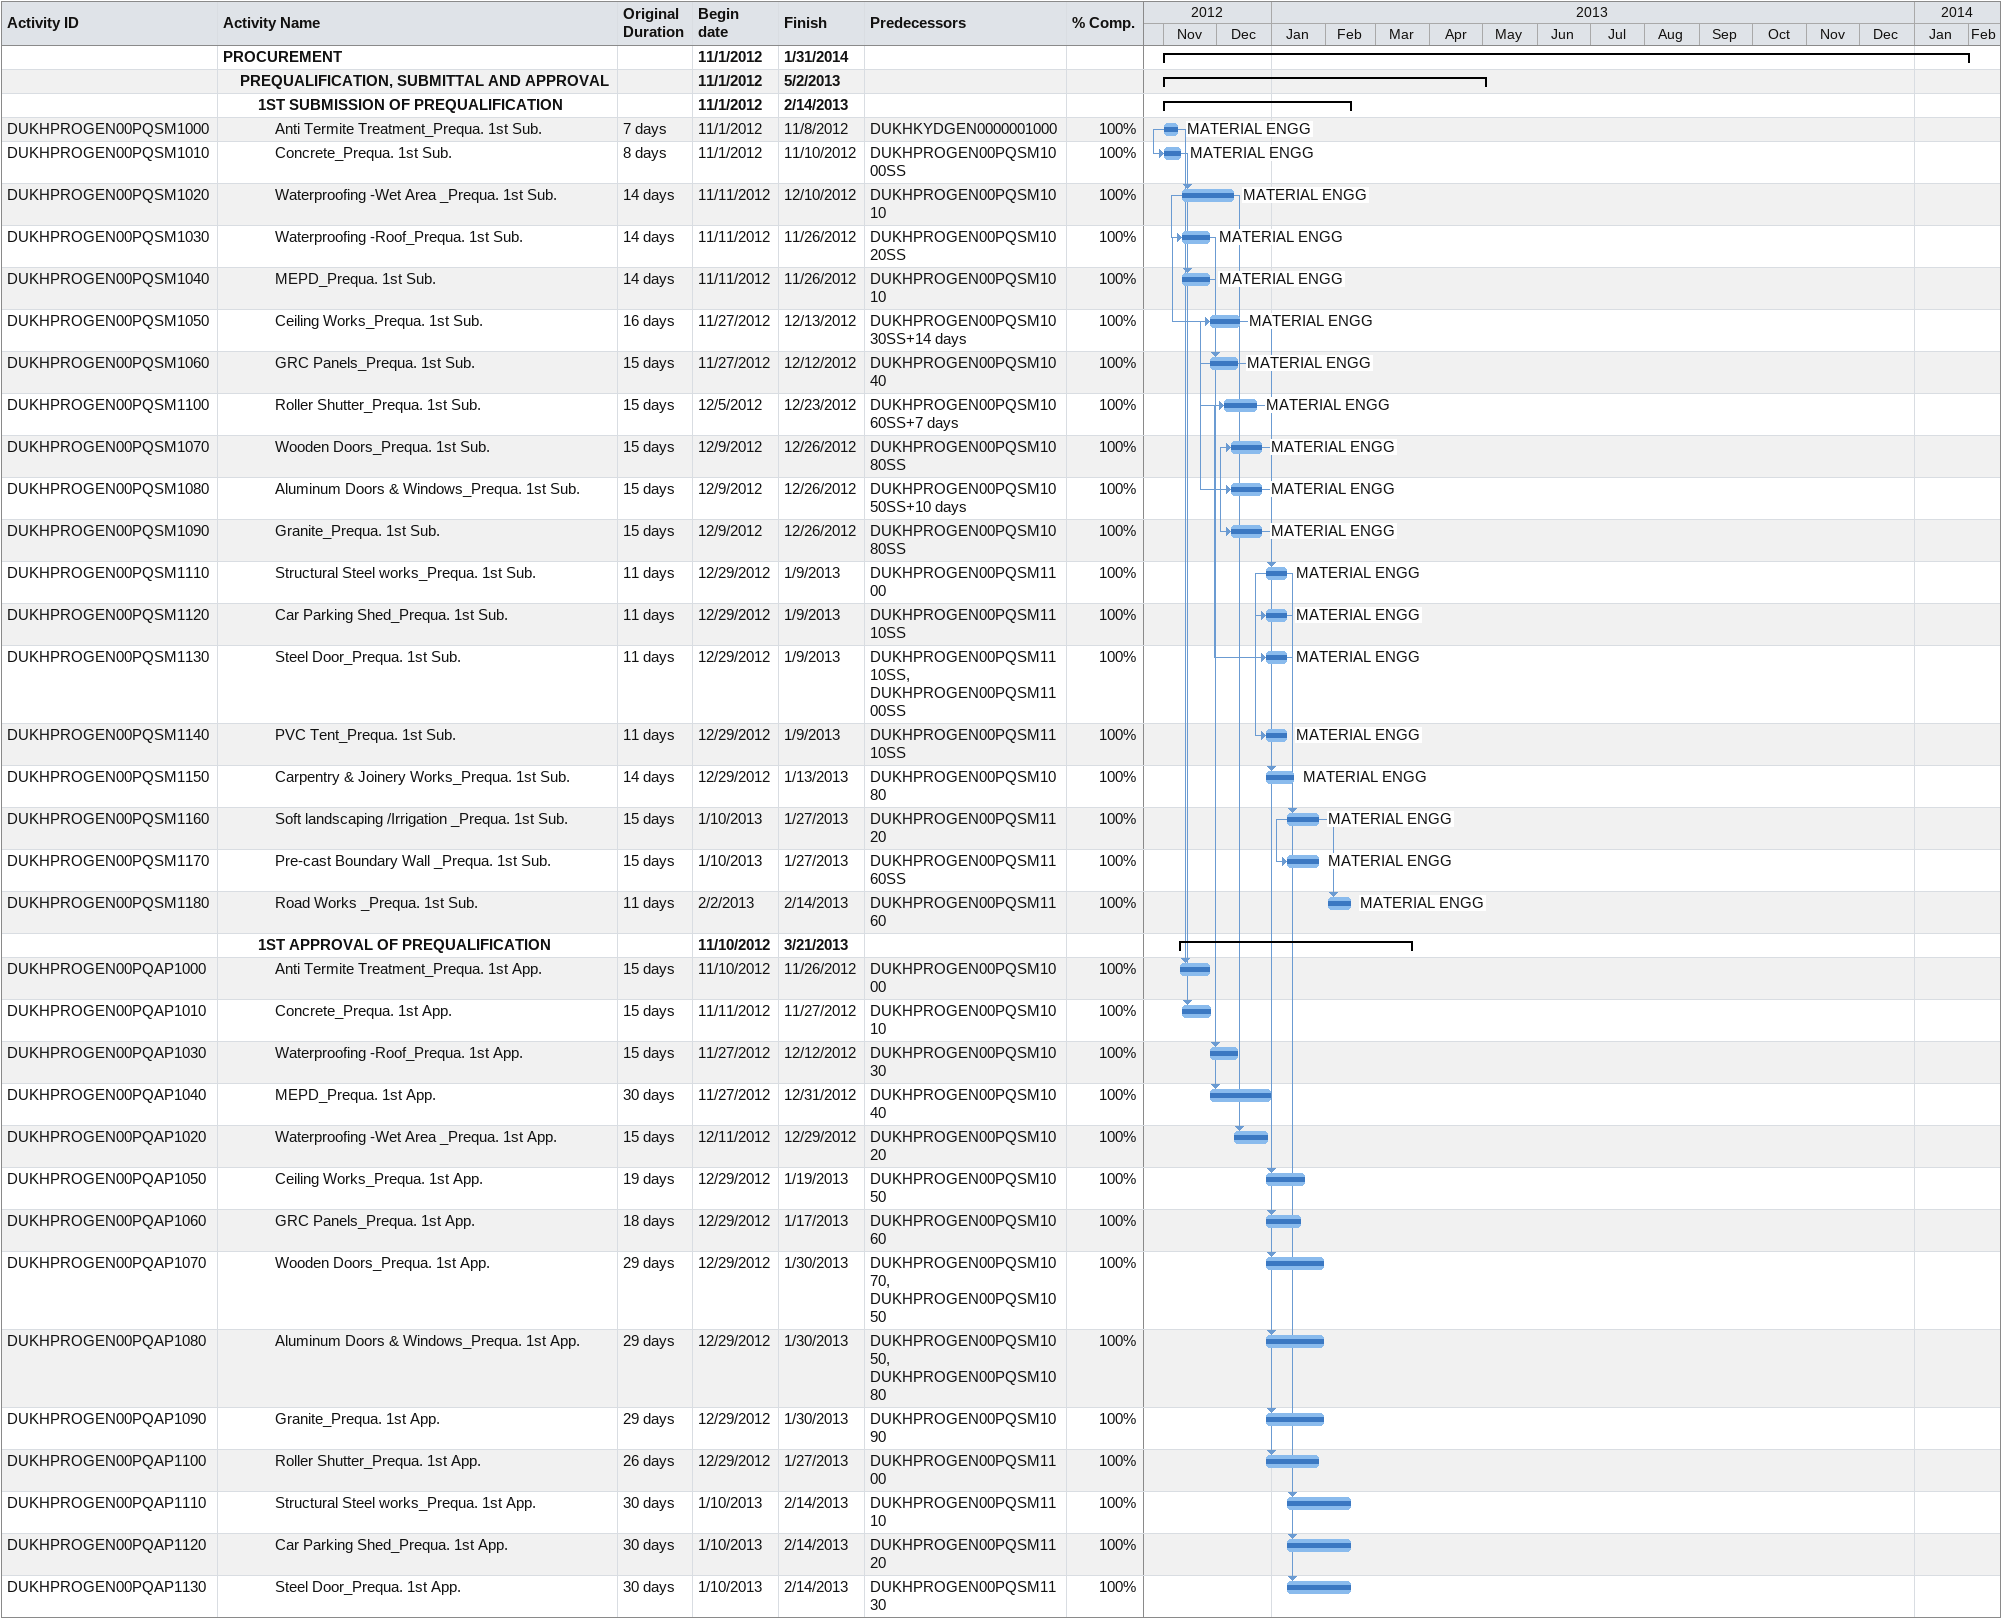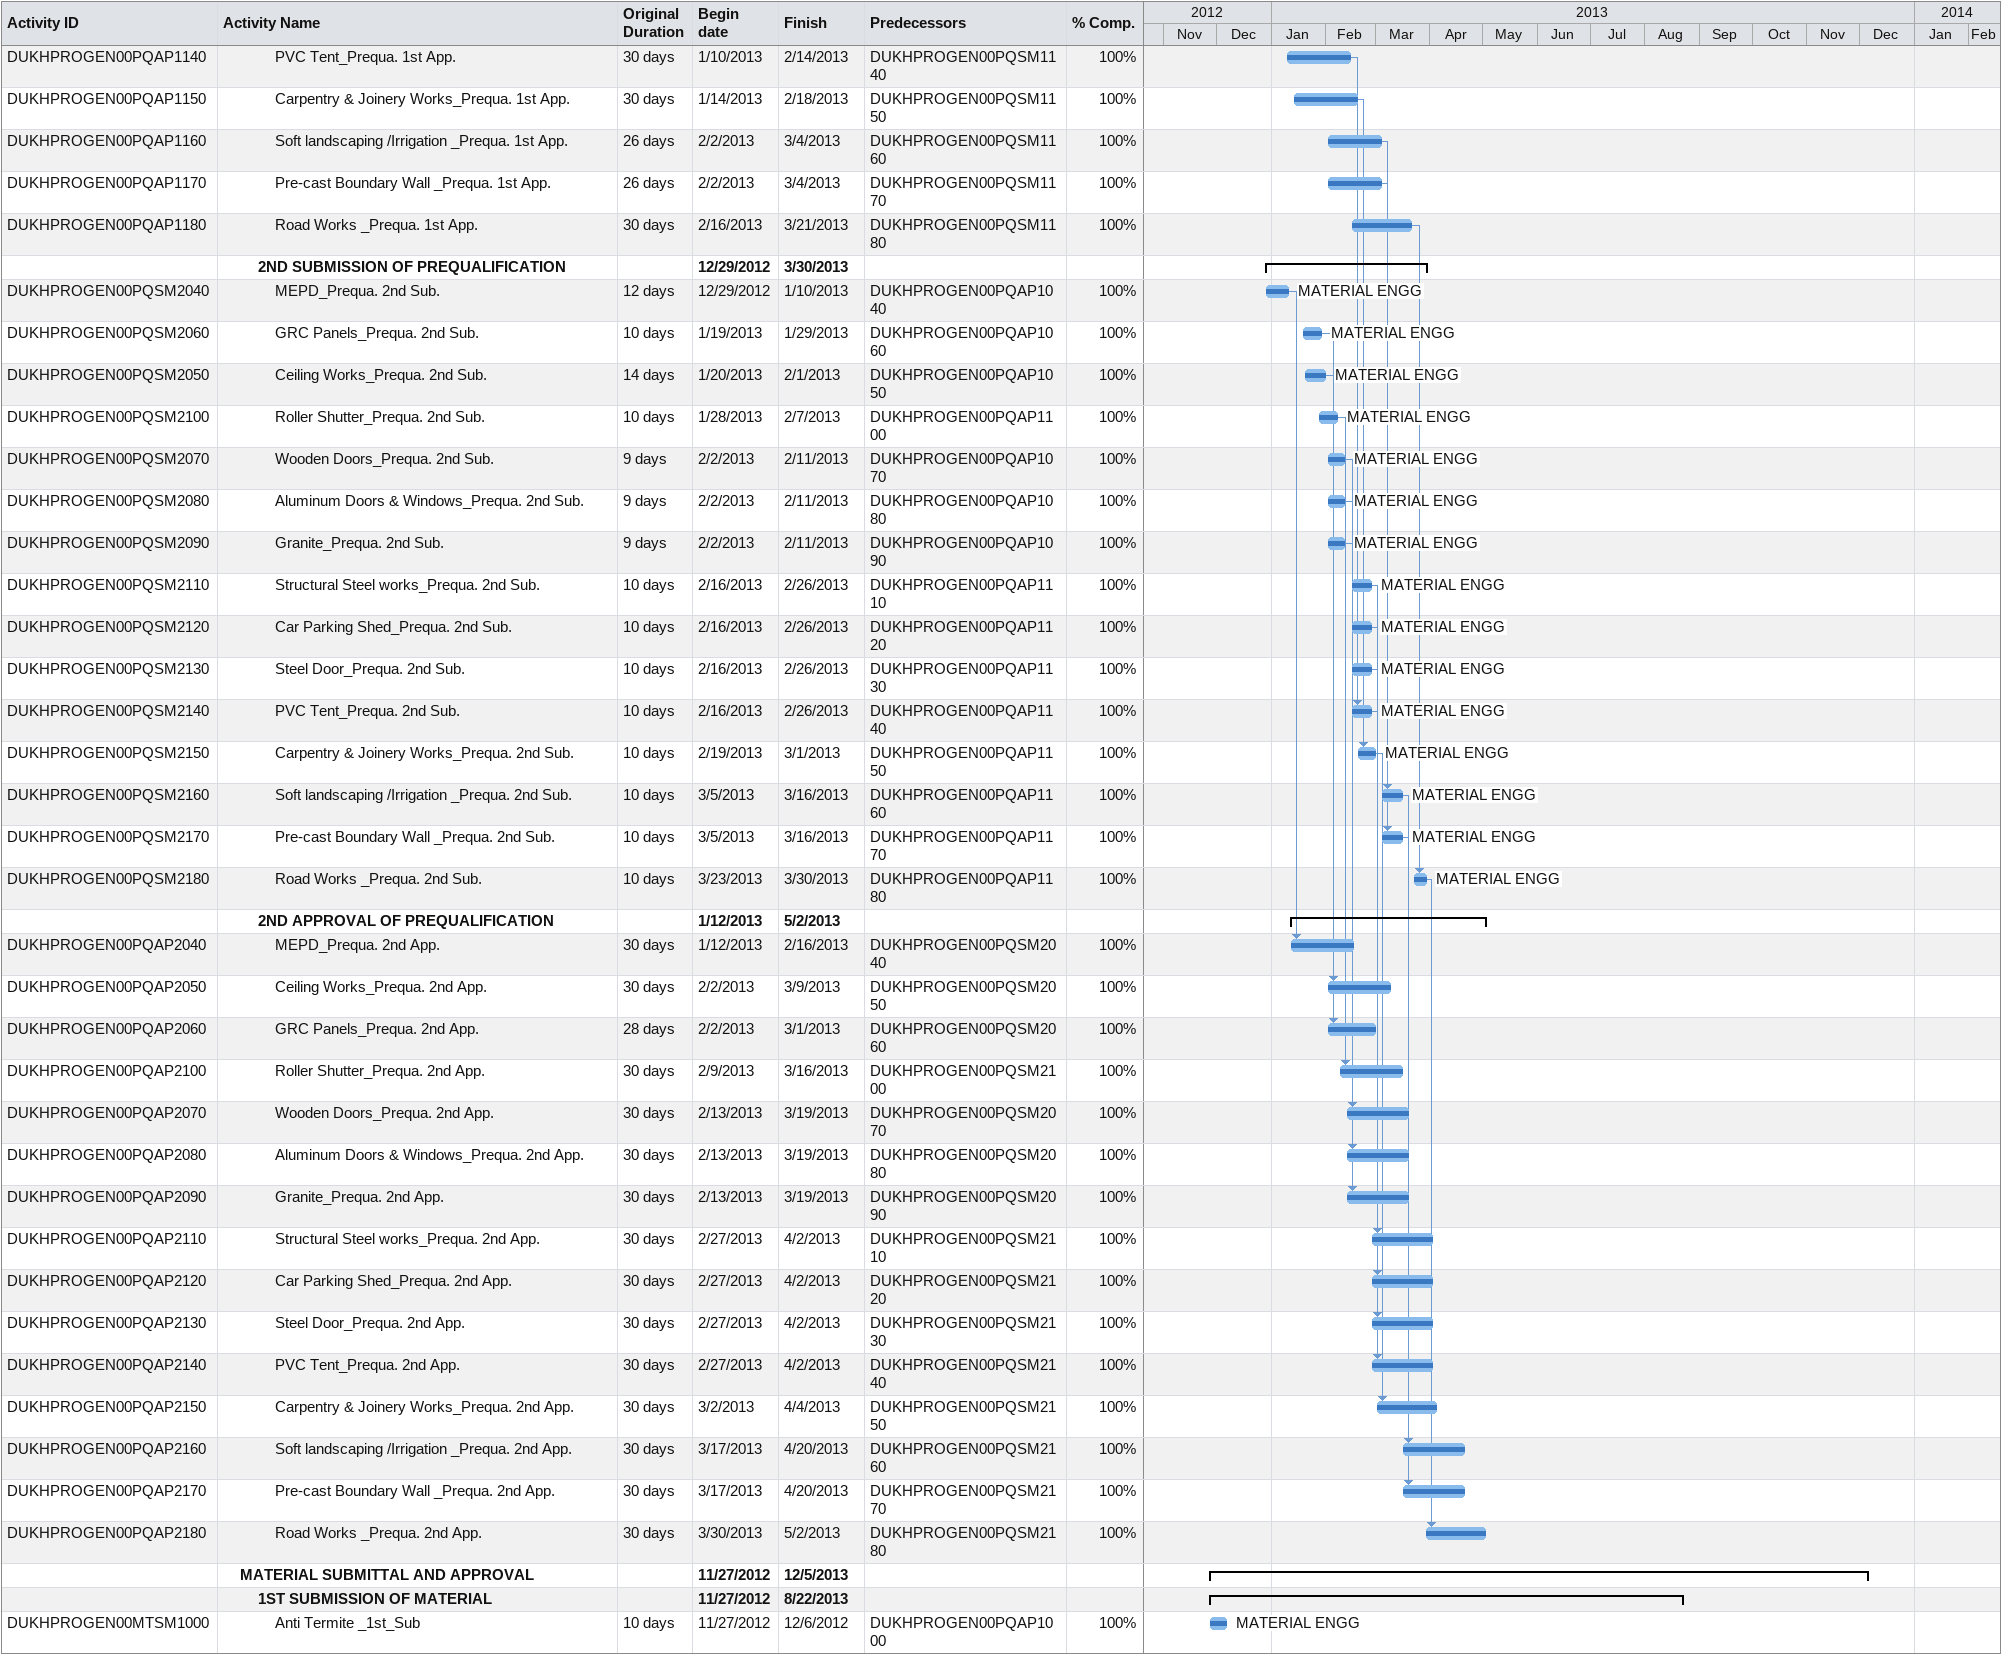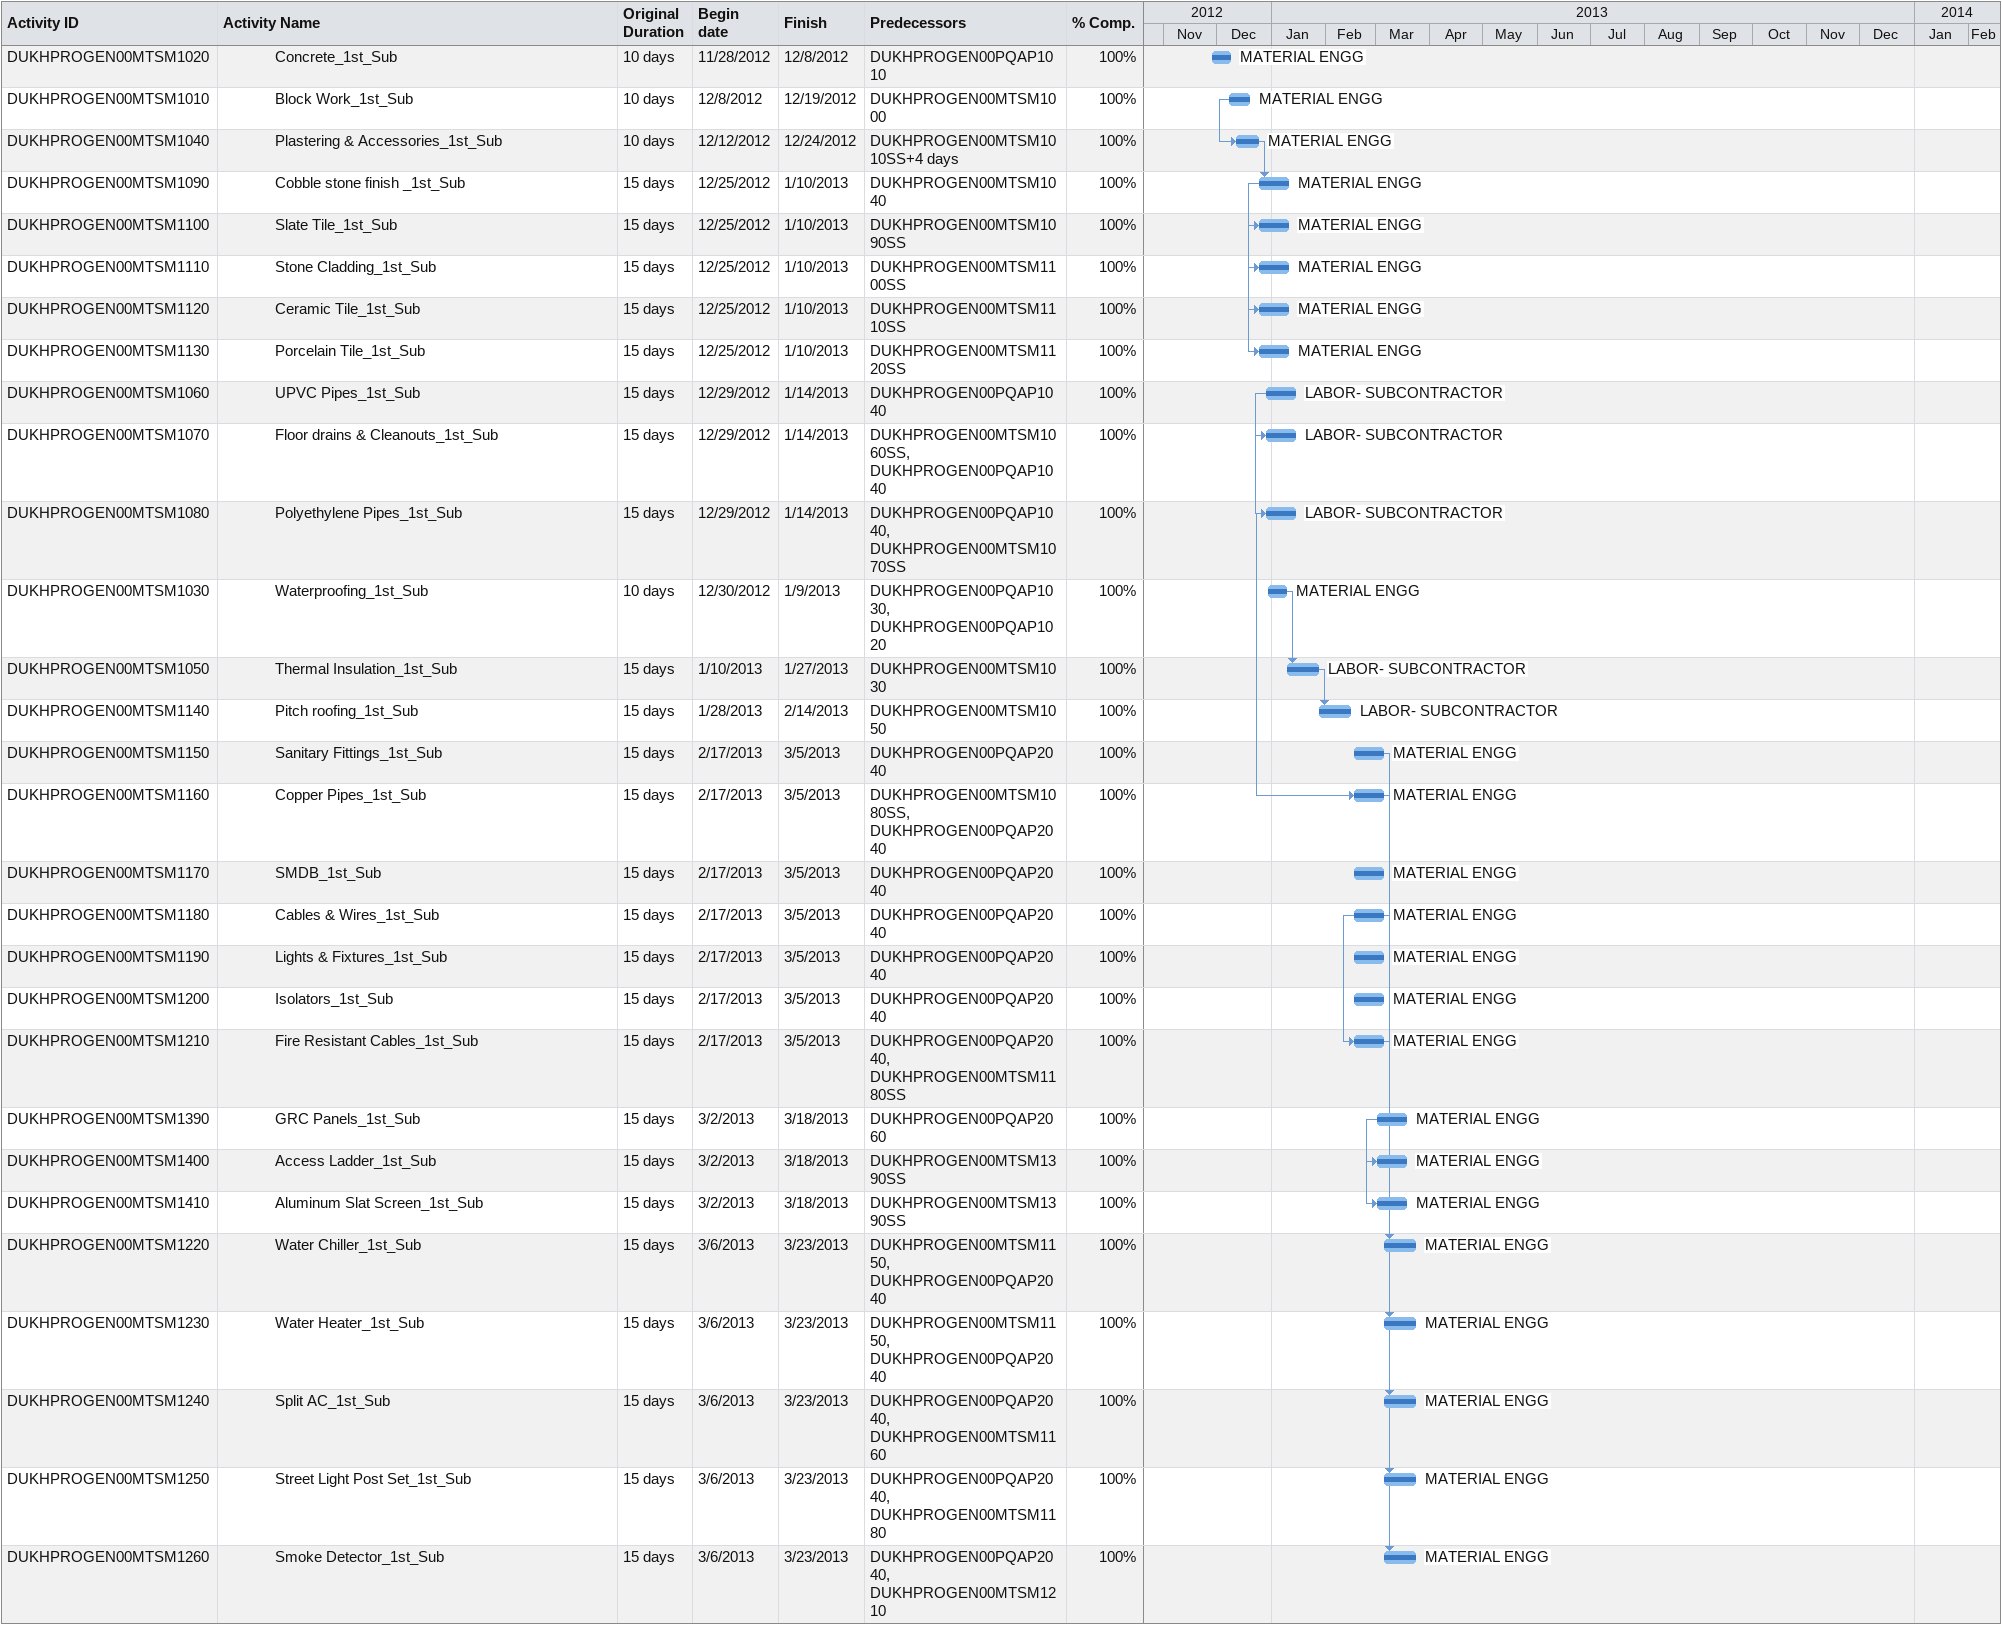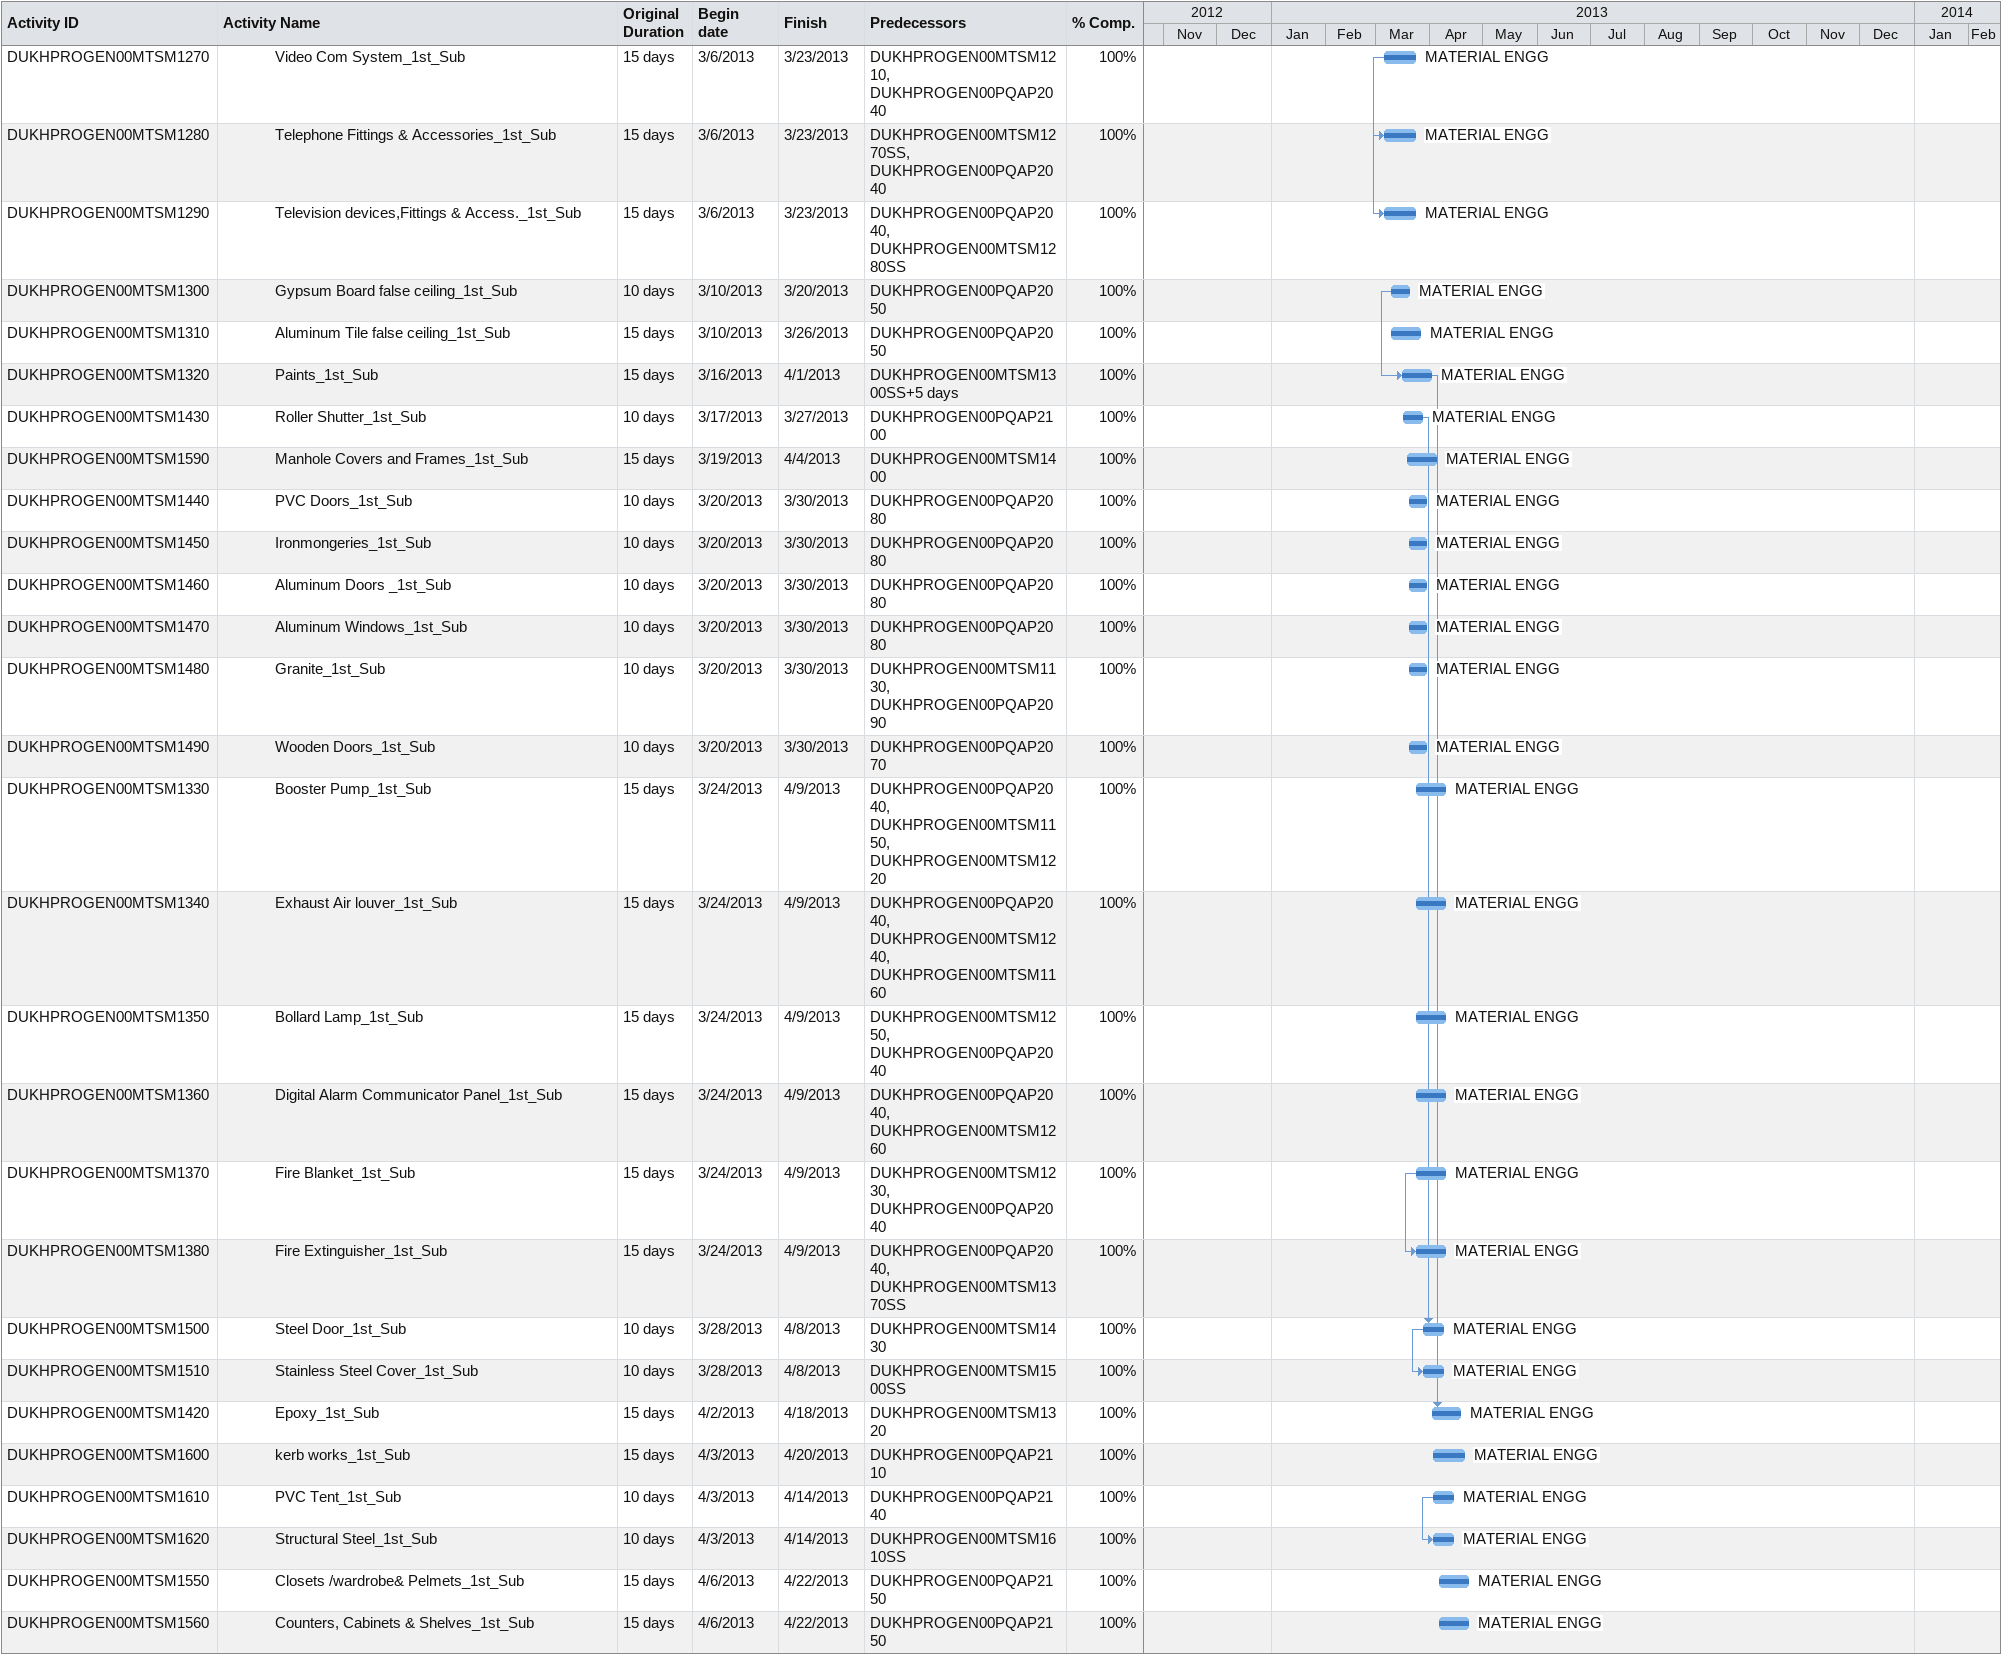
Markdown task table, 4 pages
| ID | Level | Task | Original duration | Start | Finish | Predecessors | Resources | % complete |
|---|---|---|---|---|---|---|---|---|
|  | 1 | **PROCUREMENT** |  | 2012-11-01 | 2014-01-31 |  |  |  |
|  | 2 | **PREQUALIFICATION, SUBMITTAL AND APPROVAL** |  | 2012-11-01 | 2013-05-02 |  |  |  |
|  | 3 | **1ST SUBMISSION OF PREQUALIFICATION** |  | 2012-11-01 | 2013-02-14 |  |  |  |
| DUKHPROGEN00PQSM1000 | 4 | Anti Termite Treatment_Prequa. 1st Sub. | 7d | 2012-11-01 | 2012-11-08 | DUKHKYDGEN0000001000 | MATERIAL ENGG | 100 |
| DUKHPROGEN00PQSM1010 | 4 | Concrete_Prequa. 1st Sub. | 8d | 2012-11-01 | 2012-11-10 | DUKHPROGEN00PQSM1000SS | MATERIAL ENGG | 100 |
| DUKHPROGEN00PQSM1020 | 4 | Waterproofing -Wet Area _Prequa. 1st Sub. | 14d | 2012-11-11 | 2012-12-10 | DUKHPROGEN00PQSM1010 | MATERIAL ENGG | 100 |
| DUKHPROGEN00PQSM1030 | 4 | Waterproofing -Roof_Prequa. 1st Sub. | 14d | 2012-11-11 | 2012-11-26 | DUKHPROGEN00PQSM1020SS | MATERIAL ENGG | 100 |
| DUKHPROGEN00PQSM1040 | 4 | MEPD_Prequa. 1st Sub. | 14d | 2012-11-11 | 2012-11-26 | DUKHPROGEN00PQSM1010 | MATERIAL ENGG | 100 |
| DUKHPROGEN00PQSM1050 | 4 | Ceiling Works_Prequa. 1st Sub. | 16d | 2012-11-27 | 2012-12-13 | DUKHPROGEN00PQSM1030SS+14d | MATERIAL ENGG | 100 |
| DUKHPROGEN00PQSM1060 | 4 | GRC Panels_Prequa. 1st Sub. | 15d | 2012-11-27 | 2012-12-12 | DUKHPROGEN00PQSM1040 | MATERIAL ENGG | 100 |
| DUKHPROGEN00PQSM1100 | 4 | Roller Shutter_Prequa. 1st Sub. | 15d | 2012-12-05 | 2012-12-23 | DUKHPROGEN00PQSM1060SS+7d | MATERIAL ENGG | 100 |
| DUKHPROGEN00PQSM1070 | 4 | Wooden Doors_Prequa. 1st Sub. | 15d | 2012-12-09 | 2012-12-26 | DUKHPROGEN00PQSM1080SS | MATERIAL ENGG | 100 |
| DUKHPROGEN00PQSM1080 | 4 | Aluminum Doors & Windows_Prequa. 1st Sub. | 15d | 2012-12-09 | 2012-12-26 | DUKHPROGEN00PQSM1050SS+10d | MATERIAL ENGG | 100 |
| DUKHPROGEN00PQSM1090 | 4 | Granite_Prequa. 1st Sub. | 15d | 2012-12-09 | 2012-12-26 | DUKHPROGEN00PQSM1080SS | MATERIAL ENGG | 100 |
| DUKHPROGEN00PQSM1110 | 4 | Structural Steel works_Prequa. 1st Sub. | 11d | 2012-12-29 | 2013-01-09 | DUKHPROGEN00PQSM1100 | MATERIAL ENGG | 100 |
| DUKHPROGEN00PQSM1120 | 4 | Car Parking Shed_Prequa. 1st Sub. | 11d | 2012-12-29 | 2013-01-09 | DUKHPROGEN00PQSM1110SS | MATERIAL ENGG | 100 |
| DUKHPROGEN00PQSM1130 | 4 | Steel Door_Prequa. 1st Sub. | 11d | 2012-12-29 | 2013-01-09 | DUKHPROGEN00PQSM1110SS, DUKHPROGEN00PQSM1100SS | MATERIAL ENGG | 100 |
| DUKHPROGEN00PQSM1140 | 4 | PVC Tent_Prequa. 1st Sub. | 11d | 2012-12-29 | 2013-01-09 | DUKHPROGEN00PQSM1110SS | MATERIAL ENGG | 100 |
| DUKHPROGEN00PQSM1150 | 4 | Carpentry & Joinery Works_Prequa. 1st Sub. | 14d | 2012-12-29 | 2013-01-13 | DUKHPROGEN00PQSM1080 | MATERIAL ENGG | 100 |
| DUKHPROGEN00PQSM1160 | 4 | Soft landscaping /Irrigation _Prequa. 1st Sub. | 15d | 2013-01-10 | 2013-01-27 | DUKHPROGEN00PQSM1120 | MATERIAL ENGG | 100 |
| DUKHPROGEN00PQSM1170 | 4 | Pre-cast Boundary Wall _Prequa. 1st Sub. | 15d | 2013-01-10 | 2013-01-27 | DUKHPROGEN00PQSM1160SS | MATERIAL ENGG | 100 |
| DUKHPROGEN00PQSM1180 | 4 | Road Works _Prequa. 1st Sub. | 11d | 2013-02-02 | 2013-02-14 | DUKHPROGEN00PQSM1160 | MATERIAL ENGG | 100 |
|  | 3 | **1ST APPROVAL OF PREQUALIFICATION** |  | 2012-11-10 | 2013-03-21 |  |  |  |
| DUKHPROGEN00PQAP1000 | 4 | Anti Termite Treatment_Prequa. 1st App. | 15d | 2012-11-10 | 2012-11-26 | DUKHPROGEN00PQSM1000 |  | 100 |
| DUKHPROGEN00PQAP1010 | 4 | Concrete_Prequa. 1st App. | 15d | 2012-11-11 | 2012-11-27 | DUKHPROGEN00PQSM1010 |  | 100 |
| DUKHPROGEN00PQAP1030 | 4 | Waterproofing -Roof_Prequa. 1st App. | 15d | 2012-11-27 | 2012-12-12 | DUKHPROGEN00PQSM1030 |  | 100 |
| DUKHPROGEN00PQAP1040 | 4 | MEPD_Prequa. 1st App. | 30d | 2012-11-27 | 2012-12-31 | DUKHPROGEN00PQSM1040 |  | 100 |
| DUKHPROGEN00PQAP1020 | 4 | Waterproofing -Wet Area _Prequa. 1st App. | 15d | 2012-12-11 | 2012-12-29 | DUKHPROGEN00PQSM1020 |  | 100 |
| DUKHPROGEN00PQAP1050 | 4 | Ceiling Works_Prequa. 1st App. | 19d | 2012-12-29 | 2013-01-19 | DUKHPROGEN00PQSM1050 |  | 100 |
| DUKHPROGEN00PQAP1060 | 4 | GRC Panels_Prequa. 1st App. | 18d | 2012-12-29 | 2013-01-17 | DUKHPROGEN00PQSM1060 |  | 100 |
| DUKHPROGEN00PQAP1070 | 4 | Wooden Doors_Prequa. 1st App. | 29d | 2012-12-29 | 2013-01-30 | DUKHPROGEN00PQSM1070, DUKHPROGEN00PQSM1050 |  | 100 |
| DUKHPROGEN00PQAP1080 | 4 | Aluminum Doors & Windows_Prequa. 1st App. | 29d | 2012-12-29 | 2013-01-30 | DUKHPROGEN00PQSM1050, DUKHPROGEN00PQSM1080 |  | 100 |
| DUKHPROGEN00PQAP1090 | 4 | Granite_Prequa. 1st App. | 29d | 2012-12-29 | 2013-01-30 | DUKHPROGEN00PQSM1090 |  | 100 |
| DUKHPROGEN00PQAP1100 | 4 | Roller Shutter_Prequa. 1st App. | 26d | 2012-12-29 | 2013-01-27 | DUKHPROGEN00PQSM1100 |  | 100 |
| DUKHPROGEN00PQAP1110 | 4 | Structural Steel works_Prequa. 1st App. | 30d | 2013-01-10 | 2013-02-14 | DUKHPROGEN00PQSM1110 |  | 100 |
| DUKHPROGEN00PQAP1120 | 4 | Car Parking Shed_Prequa. 1st App. | 30d | 2013-01-10 | 2013-02-14 | DUKHPROGEN00PQSM1120 |  | 100 |
| DUKHPROGEN00PQAP1130 | 4 | Steel Door_Prequa. 1st App. | 30d | 2013-01-10 | 2013-02-14 | DUKHPROGEN00PQSM1130 |  | 100 |
| DUKHPROGEN00PQAP1140 | 4 | PVC Tent_Prequa. 1st App. | 30d | 2013-01-10 | 2013-02-14 | DUKHPROGEN00PQSM1140 |  | 100 |
| DUKHPROGEN00PQAP1150 | 4 | Carpentry & Joinery Works_Prequa. 1st App. | 30d | 2013-01-14 | 2013-02-18 | DUKHPROGEN00PQSM1150 |  | 100 |
| DUKHPROGEN00PQAP1160 | 4 | Soft landscaping /Irrigation _Prequa. 1st App. | 26d | 2013-02-02 | 2013-03-04 | DUKHPROGEN00PQSM1160 |  | 100 |
| DUKHPROGEN00PQAP1170 | 4 | Pre-cast Boundary Wall _Prequa. 1st App. | 26d | 2013-02-02 | 2013-03-04 | DUKHPROGEN00PQSM1170 |  | 100 |
| DUKHPROGEN00PQAP1180 | 4 | Road Works _Prequa. 1st App. | 30d | 2013-02-16 | 2013-03-21 | DUKHPROGEN00PQSM1180 |  | 100 |
|  | 3 | **2ND SUBMISSION OF PREQUALIFICATION** |  | 2012-12-29 | 2013-03-30 |  |  |  |
| DUKHPROGEN00PQSM2040 | 4 | MEPD_Prequa. 2nd Sub. | 12d | 2012-12-29 | 2013-01-10 | DUKHPROGEN00PQAP1040 | MATERIAL ENGG | 100 |
| DUKHPROGEN00PQSM2060 | 4 | GRC Panels_Prequa. 2nd Sub. | 10d | 2013-01-19 | 2013-01-29 | DUKHPROGEN00PQAP1060 | MATERIAL ENGG | 100 |
| DUKHPROGEN00PQSM2050 | 4 | Ceiling Works_Prequa. 2nd Sub. | 14d | 2013-01-20 | 2013-02-01 | DUKHPROGEN00PQAP1050 | MATERIAL ENGG | 100 |
| DUKHPROGEN00PQSM2100 | 4 | Roller Shutter_Prequa. 2nd Sub. | 10d | 2013-01-28 | 2013-02-07 | DUKHPROGEN00PQAP1100 | MATERIAL ENGG | 100 |
| DUKHPROGEN00PQSM2070 | 4 | Wooden Doors_Prequa. 2nd Sub. | 9d | 2013-02-02 | 2013-02-11 | DUKHPROGEN00PQAP1070 | MATERIAL ENGG | 100 |
| DUKHPROGEN00PQSM2080 | 4 | Aluminum Doors & Windows_Prequa. 2nd Sub. | 9d | 2013-02-02 | 2013-02-11 | DUKHPROGEN00PQAP1080 | MATERIAL ENGG | 100 |
| DUKHPROGEN00PQSM2090 | 4 | Granite_Prequa. 2nd Sub. | 9d | 2013-02-02 | 2013-02-11 | DUKHPROGEN00PQAP1090 | MATERIAL ENGG | 100 |
| DUKHPROGEN00PQSM2110 | 4 | Structural Steel works_Prequa. 2nd Sub. | 10d | 2013-02-16 | 2013-02-26 | DUKHPROGEN00PQAP1110 | MATERIAL ENGG | 100 |
| DUKHPROGEN00PQSM2120 | 4 | Car Parking Shed_Prequa. 2nd Sub. | 10d | 2013-02-16 | 2013-02-26 | DUKHPROGEN00PQAP1120 | MATERIAL ENGG | 100 |
| DUKHPROGEN00PQSM2130 | 4 | Steel Door_Prequa. 2nd Sub. | 10d | 2013-02-16 | 2013-02-26 | DUKHPROGEN00PQAP1130 | MATERIAL ENGG | 100 |
| DUKHPROGEN00PQSM2140 | 4 | PVC Tent_Prequa. 2nd Sub. | 10d | 2013-02-16 | 2013-02-26 | DUKHPROGEN00PQAP1140 | MATERIAL ENGG | 100 |
| DUKHPROGEN00PQSM2150 | 4 | Carpentry & Joinery Works_Prequa. 2nd Sub. | 10d | 2013-02-19 | 2013-03-01 | DUKHPROGEN00PQAP1150 | MATERIAL ENGG | 100 |
| DUKHPROGEN00PQSM2160 | 4 | Soft landscaping /Irrigation _Prequa. 2nd Sub. | 10d | 2013-03-05 | 2013-03-16 | DUKHPROGEN00PQAP1160 | MATERIAL ENGG | 100 |
| DUKHPROGEN00PQSM2170 | 4 | Pre-cast Boundary Wall _Prequa. 2nd Sub. | 10d | 2013-03-05 | 2013-03-16 | DUKHPROGEN00PQAP1170 | MATERIAL ENGG | 100 |
| DUKHPROGEN00PQSM2180 | 4 | Road Works _Prequa. 2nd Sub. | 10d | 2013-03-23 | 2013-03-30 | DUKHPROGEN00PQAP1180 | MATERIAL ENGG | 100 |
|  | 3 | **2ND APPROVAL OF PREQUALIFICATION** |  | 2013-01-12 | 2013-05-02 |  |  |  |
| DUKHPROGEN00PQAP2040 | 4 | MEPD_Prequa. 2nd App. | 30d | 2013-01-12 | 2013-02-16 | DUKHPROGEN00PQSM2040 |  | 100 |
| DUKHPROGEN00PQAP2050 | 4 | Ceiling Works_Prequa. 2nd App. | 30d | 2013-02-02 | 2013-03-09 | DUKHPROGEN00PQSM2050 |  | 100 |
| DUKHPROGEN00PQAP2060 | 4 | GRC Panels_Prequa. 2nd App. | 28d | 2013-02-02 | 2013-03-01 | DUKHPROGEN00PQSM2060 |  | 100 |
| DUKHPROGEN00PQAP2100 | 4 | Roller Shutter_Prequa. 2nd App. | 30d | 2013-02-09 | 2013-03-16 | DUKHPROGEN00PQSM2100 |  | 100 |
| DUKHPROGEN00PQAP2070 | 4 | Wooden Doors_Prequa. 2nd App. | 30d | 2013-02-13 | 2013-03-19 | DUKHPROGEN00PQSM2070 |  | 100 |
| DUKHPROGEN00PQAP2080 | 4 | Aluminum Doors & Windows_Prequa. 2nd App. | 30d | 2013-02-13 | 2013-03-19 | DUKHPROGEN00PQSM2080 |  | 100 |
| DUKHPROGEN00PQAP2090 | 4 | Granite_Prequa. 2nd App. | 30d | 2013-02-13 | 2013-03-19 | DUKHPROGEN00PQSM2090 |  | 100 |
| DUKHPROGEN00PQAP2110 | 4 | Structural Steel works_Prequa. 2nd App. | 30d | 2013-02-27 | 2013-04-02 | DUKHPROGEN00PQSM2110 |  | 100 |
| DUKHPROGEN00PQAP2120 | 4 | Car Parking Shed_Prequa. 2nd App. | 30d | 2013-02-27 | 2013-04-02 | DUKHPROGEN00PQSM2120 |  | 100 |
| DUKHPROGEN00PQAP2130 | 4 | Steel Door_Prequa. 2nd App. | 30d | 2013-02-27 | 2013-04-02 | DUKHPROGEN00PQSM2130 |  | 100 |
| DUKHPROGEN00PQAP2140 | 4 | PVC Tent_Prequa. 2nd App. | 30d | 2013-02-27 | 2013-04-02 | DUKHPROGEN00PQSM2140 |  | 100 |
| DUKHPROGEN00PQAP2150 | 4 | Carpentry & Joinery Works_Prequa. 2nd App. | 30d | 2013-03-02 | 2013-04-04 | DUKHPROGEN00PQSM2150 |  | 100 |
| DUKHPROGEN00PQAP2160 | 4 | Soft landscaping /Irrigation _Prequa. 2nd App. | 30d | 2013-03-17 | 2013-04-20 | DUKHPROGEN00PQSM2160 |  | 100 |
| DUKHPROGEN00PQAP2170 | 4 | Pre-cast Boundary Wall _Prequa. 2nd App. | 30d | 2013-03-17 | 2013-04-20 | DUKHPROGEN00PQSM2170 |  | 100 |
| DUKHPROGEN00PQAP2180 | 4 | Road Works _Prequa. 2nd App. | 30d | 2013-03-30 | 2013-05-02 | DUKHPROGEN00PQSM2180 |  | 100 |
|  | 2 | **MATERIAL SUBMITTAL AND APPROVAL** |  | 2012-11-27 | 2013-12-05 |  |  |  |
|  | 3 | **1ST SUBMISSION OF MATERIAL** |  | 2012-11-27 | 2013-08-22 |  |  |  |
| DUKHPROGEN00MTSM1000 | 4 | Anti Termite _1st_Sub | 10d | 2012-11-27 | 2012-12-06 | DUKHPROGEN00PQAP1000 | MATERIAL ENGG | 100 |
| DUKHPROGEN00MTSM1020 | 4 | Concrete_1st_Sub | 10d | 2012-11-28 | 2012-12-08 | DUKHPROGEN00PQAP1010 | MATERIAL ENGG | 100 |
| DUKHPROGEN00MTSM1010 | 4 | Block Work_1st_Sub | 10d | 2012-12-08 | 2012-12-19 | DUKHPROGEN00MTSM1000 | MATERIAL ENGG | 100 |
| DUKHPROGEN00MTSM1040 | 4 | Plastering & Accessories_1st_Sub | 10d | 2012-12-12 | 2012-12-24 | DUKHPROGEN00MTSM1010SS+4d | MATERIAL ENGG | 100 |
| DUKHPROGEN00MTSM1090 | 4 | Cobble stone finish _1st_Sub | 15d | 2012-12-25 | 2013-01-10 | DUKHPROGEN00MTSM1040 | MATERIAL ENGG | 100 |
| DUKHPROGEN00MTSM1100 | 4 | Slate Tile_1st_Sub | 15d | 2012-12-25 | 2013-01-10 | DUKHPROGEN00MTSM1090SS | MATERIAL ENGG | 100 |
| DUKHPROGEN00MTSM1110 | 4 | Stone Cladding_1st_Sub | 15d | 2012-12-25 | 2013-01-10 | DUKHPROGEN00MTSM1100SS | MATERIAL ENGG | 100 |
| DUKHPROGEN00MTSM1120 | 4 | Ceramic Tile_1st_Sub | 15d | 2012-12-25 | 2013-01-10 | DUKHPROGEN00MTSM1110SS | MATERIAL ENGG | 100 |
| DUKHPROGEN00MTSM1130 | 4 | Porcelain Tile_1st_Sub | 15d | 2012-12-25 | 2013-01-10 | DUKHPROGEN00MTSM1120SS | MATERIAL ENGG | 100 |
| DUKHPROGEN00MTSM1060 | 4 | UPVC Pipes_1st_Sub | 15d | 2012-12-29 | 2013-01-14 | DUKHPROGEN00PQAP1040 | LABOR- SUBCONTRACTOR | 100 |
| DUKHPROGEN00MTSM1070 | 4 | Floor drains & Cleanouts_1st_Sub | 15d | 2012-12-29 | 2013-01-14 | DUKHPROGEN00MTSM1060SS, DUKHPROGEN00PQAP1040 | LABOR- SUBCONTRACTOR | 100 |
| DUKHPROGEN00MTSM1080 | 4 | Polyethylene Pipes_1st_Sub | 15d | 2012-12-29 | 2013-01-14 | DUKHPROGEN00PQAP1040, DUKHPROGEN00MTSM1070SS | LABOR- SUBCONTRACTOR | 100 |
| DUKHPROGEN00MTSM1030 | 4 | Waterproofing_1st_Sub | 10d | 2012-12-30 | 2013-01-09 | DUKHPROGEN00PQAP1030, DUKHPROGEN00PQAP1020 | MATERIAL ENGG | 100 |
| DUKHPROGEN00MTSM1050 | 4 | Thermal Insulation_1st_Sub | 15d | 2013-01-10 | 2013-01-27 | DUKHPROGEN00MTSM1030 | LABOR- SUBCONTRACTOR | 100 |
| DUKHPROGEN00MTSM1140 | 4 | Pitch roofing_1st_Sub | 15d | 2013-01-28 | 2013-02-14 | DUKHPROGEN00MTSM1050 | LABOR- SUBCONTRACTOR | 100 |
| DUKHPROGEN00MTSM1150 | 4 | Sanitary Fittings_1st_Sub | 15d | 2013-02-17 | 2013-03-05 | DUKHPROGEN00PQAP2040 | MATERIAL ENGG | 100 |
| DUKHPROGEN00MTSM1160 | 4 | Copper Pipes_1st_Sub | 15d | 2013-02-17 | 2013-03-05 | DUKHPROGEN00MTSM1080SS, DUKHPROGEN00PQAP2040 | MATERIAL ENGG | 100 |
| DUKHPROGEN00MTSM1170 | 4 | SMDB_1st_Sub | 15d | 2013-02-17 | 2013-03-05 | DUKHPROGEN00PQAP2040 | MATERIAL ENGG | 100 |
| DUKHPROGEN00MTSM1180 | 4 | Cables & Wires_1st_Sub | 15d | 2013-02-17 | 2013-03-05 | DUKHPROGEN00PQAP2040 | MATERIAL ENGG | 100 |
| DUKHPROGEN00MTSM1190 | 4 | Lights & Fixtures_1st_Sub | 15d | 2013-02-17 | 2013-03-05 | DUKHPROGEN00PQAP2040 | MATERIAL ENGG | 100 |
| DUKHPROGEN00MTSM1200 | 4 | Isolators_1st_Sub | 15d | 2013-02-17 | 2013-03-05 | DUKHPROGEN00PQAP2040 | MATERIAL ENGG | 100 |
| DUKHPROGEN00MTSM1210 | 4 | Fire Resistant Cables_1st_Sub | 15d | 2013-02-17 | 2013-03-05 | DUKHPROGEN00PQAP2040, DUKHPROGEN00MTSM1180SS | MATERIAL ENGG | 100 |
| DUKHPROGEN00MTSM1390 | 4 | GRC Panels_1st_Sub | 15d | 2013-03-02 | 2013-03-18 | DUKHPROGEN00PQAP2060 | MATERIAL ENGG | 100 |
| DUKHPROGEN00MTSM1400 | 4 | Access Ladder_1st_Sub | 15d | 2013-03-02 | 2013-03-18 | DUKHPROGEN00MTSM1390SS | MATERIAL ENGG | 100 |
| DUKHPROGEN00MTSM1410 | 4 | Aluminum Slat Screen_1st_Sub | 15d | 2013-03-02 | 2013-03-18 | DUKHPROGEN00MTSM1390SS | MATERIAL ENGG | 100 |
| DUKHPROGEN00MTSM1220 | 4 | Water Chiller_1st_Sub | 15d | 2013-03-06 | 2013-03-23 | DUKHPROGEN00MTSM1150, DUKHPROGEN00PQAP2040 | MATERIAL ENGG | 100 |
| DUKHPROGEN00MTSM1230 | 4 | Water Heater_1st_Sub | 15d | 2013-03-06 | 2013-03-23 | DUKHPROGEN00MTSM1150, DUKHPROGEN00PQAP2040 | MATERIAL ENGG | 100 |
| DUKHPROGEN00MTSM1240 | 4 | Split AC_1st_Sub | 15d | 2013-03-06 | 2013-03-23 | DUKHPROGEN00PQAP2040, DUKHPROGEN00MTSM1160 | MATERIAL ENGG | 100 |
| DUKHPROGEN00MTSM1250 | 4 | Street Light Post Set_1st_Sub | 15d | 2013-03-06 | 2013-03-23 | DUKHPROGEN00PQAP2040, DUKHPROGEN00MTSM1180 | MATERIAL ENGG | 100 |
| DUKHPROGEN00MTSM1260 | 4 | Smoke Detector_1st_Sub | 15d | 2013-03-06 | 2013-03-23 | DUKHPROGEN00PQAP2040, DUKHPROGEN00MTSM1210 | MATERIAL ENGG | 100 |
| DUKHPROGEN00MTSM1270 | 4 | Video Com System_1st_Sub | 15d | 2013-03-06 | 2013-03-23 | DUKHPROGEN00MTSM1210, DUKHPROGEN00PQAP2040 | MATERIAL ENGG | 100 |
| DUKHPROGEN00MTSM1280 | 4 | Telephone Fittings & Accessories_1st_Sub | 15d | 2013-03-06 | 2013-03-23 | DUKHPROGEN00MTSM1270SS, DUKHPROGEN00PQAP2040 | MATERIAL ENGG | 100 |
| DUKHPROGEN00MTSM1290 | 4 | Television devices,Fittings & Access._1st_Sub | 15d | 2013-03-06 | 2013-03-23 | DUKHPROGEN00PQAP2040, DUKHPROGEN00MTSM1280SS | MATERIAL ENGG | 100 |
| DUKHPROGEN00MTSM1300 | 4 | Gypsum Board false ceiling_1st_Sub | 10d | 2013-03-10 | 2013-03-20 | DUKHPROGEN00PQAP2050 | MATERIAL ENGG | 100 |
| DUKHPROGEN00MTSM1310 | 4 | Aluminum Tile false ceiling_1st_Sub | 15d | 2013-03-10 | 2013-03-26 | DUKHPROGEN00PQAP2050 | MATERIAL ENGG | 100 |
| DUKHPROGEN00MTSM1320 | 4 | Paints_1st_Sub | 15d | 2013-03-16 | 2013-04-01 | DUKHPROGEN00MTSM1300SS+5d | MATERIAL ENGG | 100 |
| DUKHPROGEN00MTSM1430 | 4 | Roller Shutter_1st_Sub | 10d | 2013-03-17 | 2013-03-27 | DUKHPROGEN00PQAP2100 | MATERIAL ENGG | 100 |
| DUKHPROGEN00MTSM1590 | 4 | Manhole Covers and Frames_1st_Sub | 15d | 2013-03-19 | 2013-04-04 | DUKHPROGEN00MTSM1400 | MATERIAL ENGG | 100 |
| DUKHPROGEN00MTSM1440 | 4 | PVC Doors_1st_Sub | 10d | 2013-03-20 | 2013-03-30 | DUKHPROGEN00PQAP2080 | MATERIAL ENGG | 100 |
| DUKHPROGEN00MTSM1450 | 4 | Ironmongeries_1st_Sub | 10d | 2013-03-20 | 2013-03-30 | DUKHPROGEN00PQAP2080 | MATERIAL ENGG | 100 |
| DUKHPROGEN00MTSM1460 | 4 | Aluminum Doors _1st_Sub | 10d | 2013-03-20 | 2013-03-30 | DUKHPROGEN00PQAP2080 | MATERIAL ENGG | 100 |
| DUKHPROGEN00MTSM1470 | 4 | Aluminum Windows_1st_Sub | 10d | 2013-03-20 | 2013-03-30 | DUKHPROGEN00PQAP2080 | MATERIAL ENGG | 100 |
| DUKHPROGEN00MTSM1480 | 4 | Granite_1st_Sub | 10d | 2013-03-20 | 2013-03-30 | DUKHPROGEN00MTSM1130, DUKHPROGEN00PQAP2090 | MATERIAL ENGG | 100 |
| DUKHPROGEN00MTSM1490 | 4 | Wooden Doors_1st_Sub | 10d | 2013-03-20 | 2013-03-30 | DUKHPROGEN00PQAP2070 | MATERIAL ENGG | 100 |
| DUKHPROGEN00MTSM1330 | 4 | Booster Pump_1st_Sub | 15d | 2013-03-24 | 2013-04-09 | DUKHPROGEN00PQAP2040, DUKHPROGEN00MTSM1150, DUKHPROGEN00MTSM1220 | MATERIAL ENGG | 100 |
| DUKHPROGEN00MTSM1340 | 4 | Exhaust Air louver_1st_Sub | 15d | 2013-03-24 | 2013-04-09 | DUKHPROGEN00PQAP2040, DUKHPROGEN00MTSM1240, DUKHPROGEN00MTSM1160 | MATERIAL ENGG | 100 |
| DUKHPROGEN00MTSM1350 | 4 | Bollard Lamp_1st_Sub | 15d | 2013-03-24 | 2013-04-09 | DUKHPROGEN00MTSM1250, DUKHPROGEN00PQAP2040 | MATERIAL ENGG | 100 |
| DUKHPROGEN00MTSM1360 | 4 | Digital Alarm Communicator Panel_1st_Sub | 15d | 2013-03-24 | 2013-04-09 | DUKHPROGEN00PQAP2040, DUKHPROGEN00MTSM1260 | MATERIAL ENGG | 100 |
| DUKHPROGEN00MTSM1370 | 4 | Fire Blanket_1st_Sub | 15d | 2013-03-24 | 2013-04-09 | DUKHPROGEN00MTSM1230, DUKHPROGEN00PQAP2040 | MATERIAL ENGG | 100 |
| DUKHPROGEN00MTSM1380 | 4 | Fire Extinguisher_1st_Sub | 15d | 2013-03-24 | 2013-04-09 | DUKHPROGEN00PQAP2040, DUKHPROGEN00MTSM1370SS | MATERIAL ENGG | 100 |
| DUKHPROGEN00MTSM1500 | 4 | Steel Door_1st_Sub | 10d | 2013-03-28 | 2013-04-08 | DUKHPROGEN00MTSM1430 | MATERIAL ENGG | 100 |
| DUKHPROGEN00MTSM1510 | 4 | Stainless Steel Cover_1st_Sub | 10d | 2013-03-28 | 2013-04-08 | DUKHPROGEN00MTSM1500SS | MATERIAL ENGG | 100 |
| DUKHPROGEN00MTSM1420 | 4 | Epoxy_1st_Sub | 15d | 2013-04-02 | 2013-04-18 | DUKHPROGEN00MTSM1320 | MATERIAL ENGG | 100 |
| DUKHPROGEN00MTSM1600 | 4 | kerb works_1st_Sub | 15d | 2013-04-03 | 2013-04-20 | DUKHPROGEN00PQAP2110 | MATERIAL ENGG | 100 |
| DUKHPROGEN00MTSM1610 | 4 | PVC Tent_1st_Sub | 10d | 2013-04-03 | 2013-04-14 | DUKHPROGEN00PQAP2140 | MATERIAL ENGG | 100 |
| DUKHPROGEN00MTSM1620 | 4 | Structural Steel_1st_Sub | 10d | 2013-04-03 | 2013-04-14 | DUKHPROGEN00MTSM1610SS | MATERIAL ENGG | 100 |
| DUKHPROGEN00MTSM1550 | 4 | Closets /wardrobe& Pelmets_1st_Sub | 15d | 2013-04-06 | 2013-04-22 | DUKHPROGEN00PQAP2150 | MATERIAL ENGG | 100 |
| DUKHPROGEN00MTSM1560 | 4 | Counters, Cabinets & Shelves_1st_Sub | 15d | 2013-04-06 | 2013-04-22 | DUKHPROGEN00PQAP2150 | MATERIAL ENGG | 100 |
